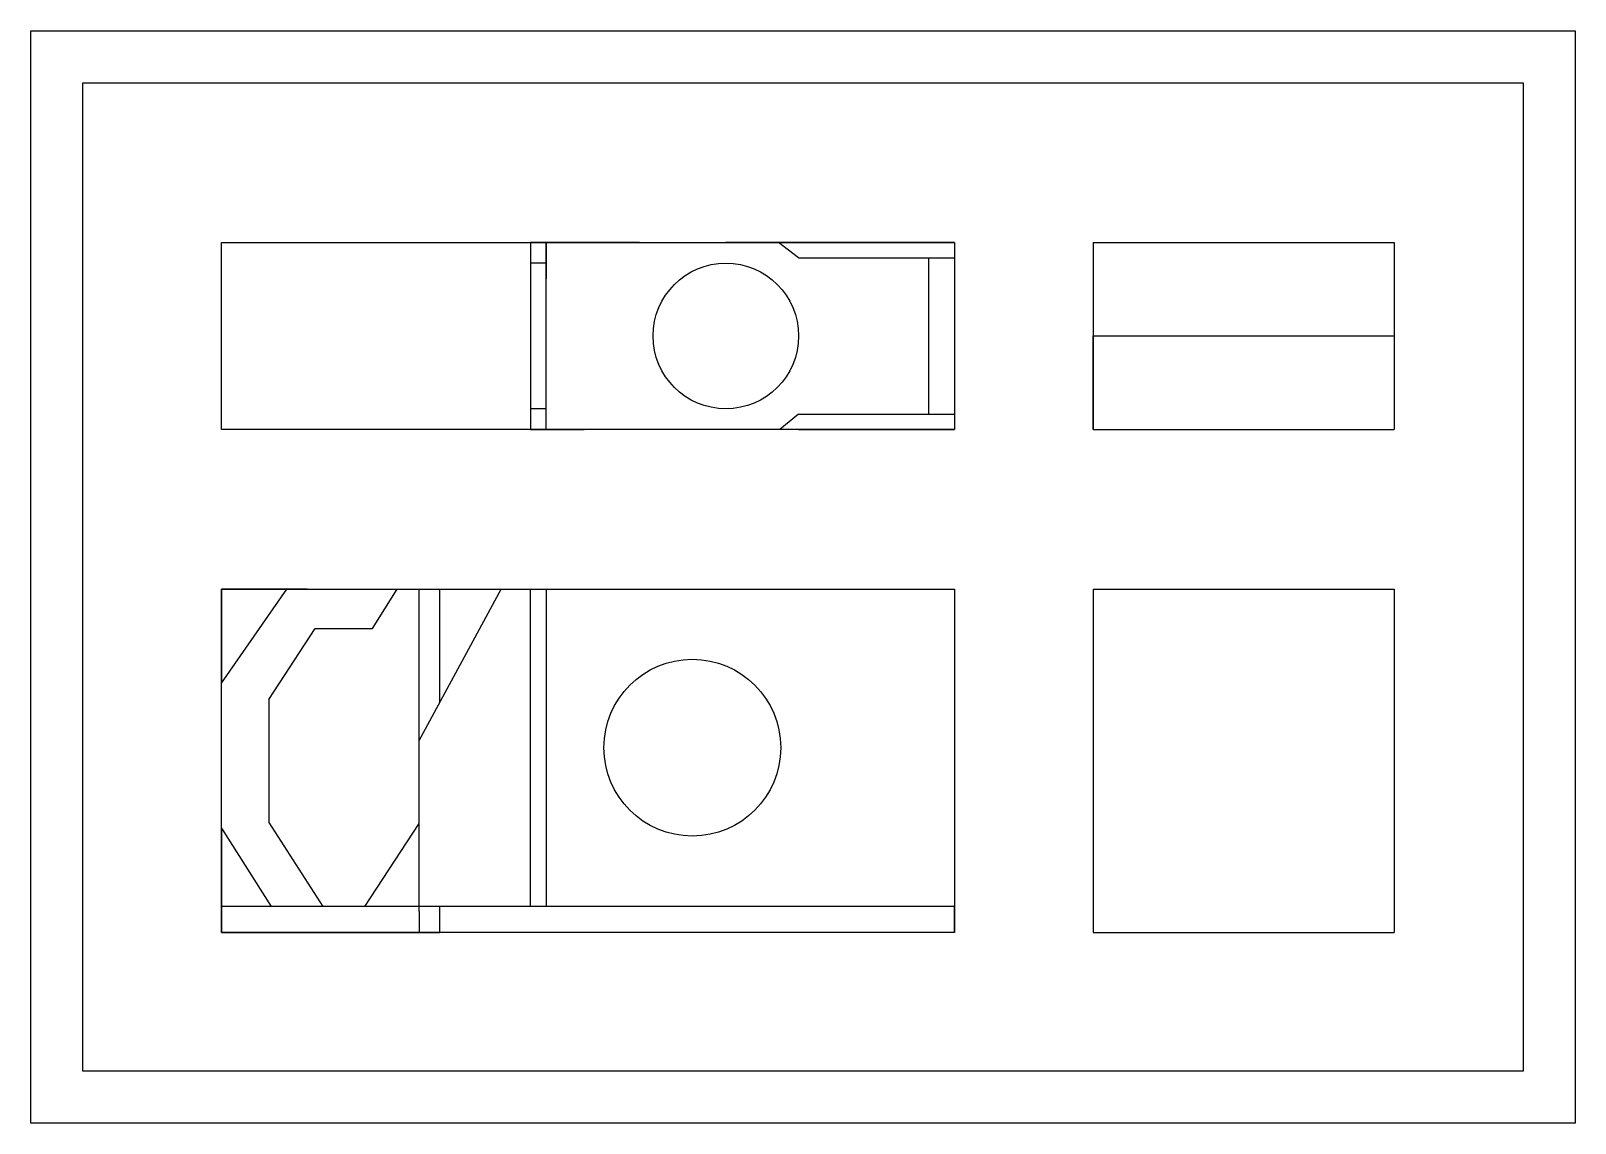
# Model space of a CAD drawing. Header units: inches. Extents: x 9 to 306, y -294 to -84.
import ezdxf

# ---------------------------------------------------------------- set-up
doc = ezdxf.new("R2010")
doc.units = ezdxf.units.IN
doc.header["$MEASUREMENT"] = 0
for name, color, linetype in [('F view', 10, 'Continuous'), ('name', 104, 'Continuous'), ('s view', 210, 'Continuous'), ('t. view', 2, 'Continuous'), ('visible  line', 147, 'Continuous')]:
    doc.layers.add(name, color=color, linetype=linetype)

msp = doc.modelspace()

# ---------------------------------------------------------------- linework, layer by layer
at = {"layer": 'F view'}
for p, q in [((45.5, -124.53), (186.5, -124.53)), ((45.5, -160.53), (45.5, -124.53)), ((45.5, -124.53), (81.5, -124.53)), ((81.5, -124.53), (125.88, -124.53)), ((125.88, -124.53), (104.95, -124.53)), ((104.95, -124.53), (104.95, -160.53)), ((107.95, -160.53), (107.95, -124.53)), ((107.95, -124.53), (107.95, -128.53)), ((156.5, -124.53), (142.5, -124.53)), ((156.5, -127.53), (152.6, -124.53)), ((186.5, -124.53), (156.5, -124.53)), ((186.5, -124.53), (181.5, -124.53)), ((186.5, -124.53), (186.5, -160.53)), ((186.5, -124.53), (186.5, -124.53)), ((156.5, -127.53), (186.5, -127.53)), ((181.5, -127.53), (181.5, -157.53)), ((107.95, -128.53), (104.95, -128.53)), ((107.95, -128.53), (107.95, -131.53)), ((107.95, -156.53), (104.95, -156.53)), ((107.95, -157.53), (107.95, -154.53)), ((107.95, -160.53), (107.95, -156.53)), ((156.5, -157.53), (152.86, -160.53)), ((156.5, -157.53), (186.5, -157.53)), ((186.5, -160.53), (45.5, -160.53)), ((104.95, -160.53), (107.95, -160.53)), ((107.95, -160.53), (112.22, -160.53)), ((112.22, -160.53), (115.22, -160.53)), ((156.5, -160.53), (186.5, -160.53))]:
    msp.add_line(p, q, dxfattribs=at)
msp.add_circle((142.5, -142.53), 14, dxfattribs=at)
at = {"layer": 'name'}
for p, q in [((213.16, -191.19), (271.03, -191.19)), ((213.16, -191.19), (213.16, -257.19)), ((271.03, -191.19), (271.03, -257.19)), ((213.16, -257.19), (271.03, -257.19)), ((295.84, -283.87), (295.84, -283.87))]:
    msp.add_line(p, q, dxfattribs=at)
at = {"layer": 's view'}
for p, q in [((213.16, -124.53), (213.16, -160.53)), ((213.16, -124.53), (271.03, -124.53)), ((213.16, -124.53), (213.16, -160.53)), ((271.03, -124.53), (271.03, -160.53)), ((213.16, -160.53), (213.16, -142.53)), ((213.16, -142.53), (271.03, -142.53)), ((213.16, -160.53), (271.03, -160.53)), ((213.16, -160.53), (213.16, -160.53)), ((213.16, -160.53), (213.16, -160.53)), ((213.16, -160.53), (271.03, -160.53))]:
    msp.add_line(p, q, dxfattribs=at)
at = {"layer": 't. view'}
for p, q in [((45.5, -191.19), (186.5, -191.19)), ((45.5, -257.19), (45.5, -191.19)), ((45.5, -191.19), (45.5, -191.19)), ((45.5, -191.19), (45.5, -191.19)), ((45.5, -191.19), (45.5, -191.19)), ((45.5, -191.19), (61.97, -191.19)), ((61.97, -191.19), (45.5, -191.19)), ((45.5, -191.19), (45.5, -191.19)), ((45.5, -191.19), (45.5, -191.19)), ((45.5, -191.19), (45.5, -191.19)), ((45.5, -191.19), (45.5, -191.19)), ((45.5, -191.19), (45.5, -191.19)), ((61.97, -191.19), (45.5, -191.19)), ((45.5, -191.19), (45.5, -191.19)), ((45.5, -191.19), (45.5, -209.28)), ((45.5, -209.28), (58.07, -191.19)), ((74.56, -198.78), (79.3, -191.19)), ((83.5, -220.32), (99.29, -191.19)), ((83.5, -220.32), (83.5, -191.19)), ((87.5, -212.94), (87.5, -191.19)), ((104.95, -252.19), (104.95, -191.19)), ((107.95, -191.19), (107.95, -252.19)), ((186.5, -191.19), (186.5, -257.19)), ((54.57, -212.44), (63.51, -198.78)), ((63.51, -198.78), (74.56, -198.78)), ((45.5, -209.28), (45.5, -209.28)), ((45.5, -209.28), (45.5, -209.28)), ((45.5, -209.28), (45.5, -209.28)), ((54.57, -212.44), (54.57, -236.08)), ((83.5, -253.19), (83.5, -220.32)), ((83.5, -220.32), (83.5, -220.32)), ((45.5, -237.13), (45.5, -257.19)), ((45.5, -257.19), (45.5, -237.13)), ((45.5, -237.13), (55.06, -252.19)), ((54.57, -236.08), (64.97, -252.19)), ((73.05, -252.19), (83.5, -236.24)), ((45.5, -257.19), (45.5, -252.19)), ((186.5, -252.19), (45.5, -252.19)), ((45.5, -252.19), (45.5, -252.19)), ((45.5, -252.19), (45.5, -252.19)), ((45.5, -252.19), (45.5, -253.19)), ((45.5, -253.19), (45.5, -252.19)), ((87.5, -257.19), (87.5, -252.19)), ((186.5, -257.19), (186.5, -252.19)), ((45.5, -257.19), (45.5, -253.19)), ((83.5, -253.19), (83.5, -257.19)), ((87.5, -257.19), (87.5, -253.19)), ((87.5, -257.19), (87.5, -253.19)), ((186.5, -257.19), (45.5, -257.19)), ((45.5, -257.19), (45.5, -257.19)), ((45.5, -257.19), (49.5, -257.19)), ((45.5, -257.19), (87.5, -257.19))]:
    msp.add_line(p, q, dxfattribs=at)
msp.add_circle((136.05, -221.69), 17, dxfattribs=at)
at = {"layer": 'visible  line'}
for points in [[(8.84, -83.87), (305.84, -83.87), (305.84, -293.87), (8.84, -293.87)], [(18.84, -93.87), (295.84, -93.87), (295.84, -283.87), (18.84, -283.87)]]:
    msp.add_lwpolyline(points, close=True, dxfattribs=at)

doc.saveas('drawing.dxf')
